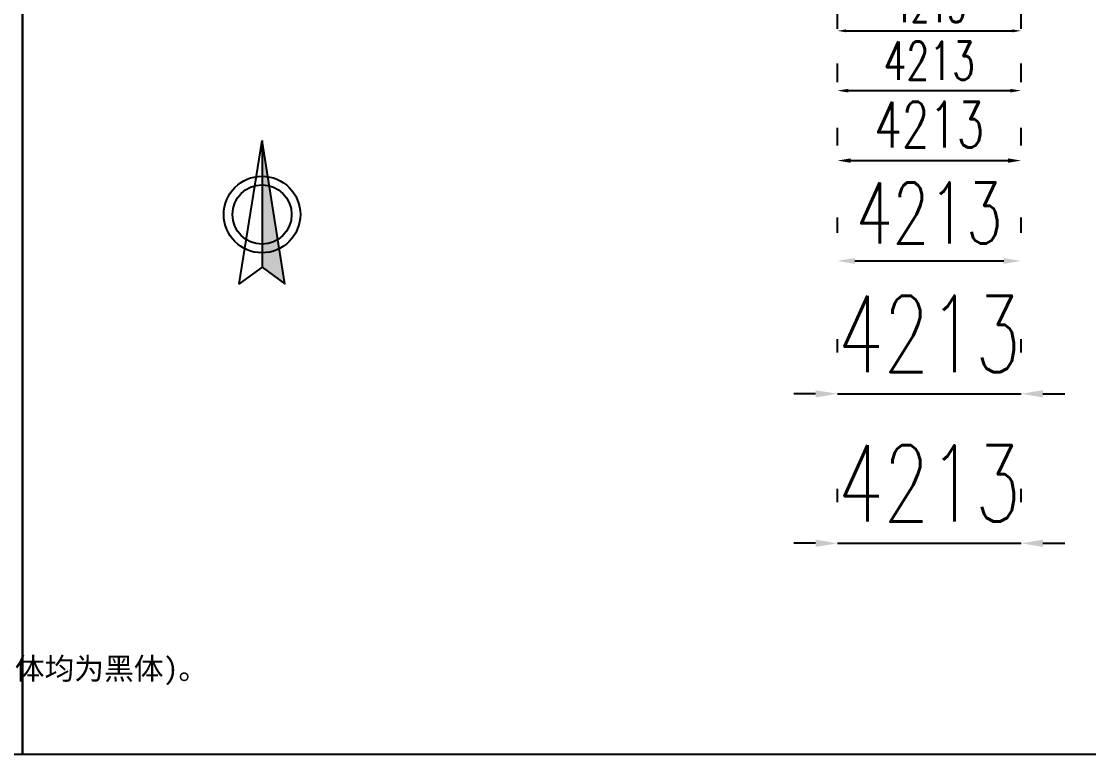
# Model space of a CAD drawing. Extents: x -231680 to 311509, y 18389 to 315840.
# Drawn here: x 86624 to 111098, y 73703 to 90527 of the extents above; entities that cross this region are included whole.
import ezdxf

# ---------------------------------------------------------------- set-up
doc = ezdxf.new("R2010")
doc.units = 0
doc.header["$LTSCALE"] = 1000
doc.layers.add('L-TEXT文字标注', color=7, linetype='Continuous')
doc.layers.add('PUB_DIM', color=3, linetype='Continuous')
doc.styles.get("Standard").update_dxf_attribs({"font": ''})
doc.styles.add('STANDARD_T3', font='simplex.shx', dxfattribs={"width": 0.7, "bigfont": 'gbcbig.shx'})
doc.styles.get('Standard').set_extended_font_data('SimSun')
doc.dimstyles.new('W&&200', dxfattribs={"dimtxt": 700, "dimasz": 200, "dimexe": 500, "dimexo": 600, "dimgap": 200, "dimtad": 1, "dimdec": 0, "dimzin": 0, "dimdsep": 46, "dimtxsty": 'STANDARD_T3', "dimcen": 0.09, "dimclrd": 1, "dimclre": 1, "dimclrt": 7, "dimazin": 2, "dimtfac": 1, "dimtdec": 0, "dimtix": 1, "dimtmove": 2, "dimatfit": 3, "dimfxl": 100, "dimtolj": 1, "dimtzin": 0, "dimarcsym": 0})
doc.dimstyles.new('W&&250', dxfattribs={"dimtxt": 875, "dimasz": 250, "dimexe": 625, "dimexo": 750, "dimgap": 250, "dimtad": 1, "dimdec": 0, "dimzin": 0, "dimdsep": 46, "dimtxsty": 'STANDARD_T3', "dimcen": 0.09, "dimclrd": 1, "dimclre": 1, "dimclrt": 7, "dimazin": 2, "dimtfac": 1, "dimtdec": 0, "dimtix": 1, "dimtmove": 2, "dimatfit": 3, "dimfxl": 100, "dimtolj": 1, "dimtzin": 0, "dimarcsym": 0})
doc.dimstyles.new('W&&300', dxfattribs={"dimtxt": 1050, "dimasz": 300, "dimexe": 750, "dimexo": 900, "dimgap": 300, "dimtad": 1, "dimdec": 0, "dimzin": 0, "dimdsep": 46, "dimtxsty": 'STANDARD_T3', "dimcen": 0.09, "dimclrd": 1, "dimclre": 1, "dimclrt": 7, "dimazin": 2, "dimtfac": 1, "dimtdec": 0, "dimtix": 1, "dimtmove": 2, "dimatfit": 3, "dimfxl": 100, "dimtolj": 1, "dimtzin": 0, "dimarcsym": 0})
doc.dimstyles.new('W&&400', dxfattribs={"dimtxt": 1400, "dimasz": 400, "dimexe": 1000, "dimexo": 1200, "dimgap": 400, "dimtad": 1, "dimdec": 0, "dimzin": 0, "dimdsep": 46, "dimtxsty": 'STANDARD_T3', "dimcen": 0.09, "dimclrd": 1, "dimclre": 1, "dimclrt": 7, "dimazin": 2, "dimtfac": 1, "dimtdec": 0, "dimtix": 1, "dimtmove": 2, "dimatfit": 3, "dimfxl": 100, "dimtolj": 1, "dimtzin": 0, "dimarcsym": 0})
doc.dimstyles.new('W&&500', dxfattribs={"dimtxt": 1750, "dimasz": 500, "dimexe": 1250, "dimexo": 1500, "dimgap": 500, "dimtad": 1, "dimdec": 0, "dimzin": 0, "dimdsep": 46, "dimtxsty": 'STANDARD_T3', "dimcen": 0.09, "dimclrd": 1, "dimclre": 1, "dimclrt": 7, "dimazin": 2, "dimtfac": 1, "dimtdec": 0, "dimtix": 1, "dimtmove": 2, "dimatfit": 3, "dimfxl": 100, "dimtolj": 1, "dimtzin": 0, "dimarcsym": 0})

# ---------------------------------------------------------------- blocks, each defined once
blk = doc.blocks.new('*D22')
at = {"layer": 'Defpoints', "color": 0, "transparency": 16777216}
for p in [(109550, 90309), (105337, 89755), (109550, 89755)]:
    blk.add_point(p, dxfattribs=at)
at = {"layer": 'PUB_DIM', "color": 1, "lineweight": -2, "transparency": 16777216}
for p, q in [((105337, 90355), (105337, 90809)), ((109550, 90355), (109550, 90809)), ((105537, 90309), (109350, 90309))]:
    blk.add_line(p, q, dxfattribs=at)
at = {"layer": 'PUB_DIM', "color": 1, "transparency": 16777216}
for points in [[(105537, 90343), (105537, 90276), (105337, 90309)], [(109350, 90343), (109350, 90276), (109550, 90309)]]:
    blk.add_solid(points, dxfattribs=at)
at = {"layer": 'PUB_DIM', "color": 7, "transparency": 16777216, "insert": (107443, 90859), "char_height": 700, "attachment_point": 5, "style": 'STANDARD_T3'}
blk.add_mtext('\\A1;4213', dxfattribs=at)
blk = doc.blocks.new('*D23')
at = {"layer": 'Defpoints', "color": 0, "transparency": 16777216}
for p in [(109550, 88937), (105337, 88383), (109550, 88383)]:
    blk.add_point(p, dxfattribs=at)
at = {"layer": 'PUB_DIM', "color": 1, "lineweight": -2, "transparency": 16777216}
for p, q in [((105337, 89133), (105337, 89562)), ((109550, 89133), (109550, 89562)), ((105587, 88937), (109300, 88937))]:
    blk.add_line(p, q, dxfattribs=at)
at = {"layer": 'PUB_DIM', "color": 1, "transparency": 16777216}
for points in [[(105587, 88979), (105587, 88895), (105337, 88937)], [(109300, 88979), (109300, 88895), (109550, 88937)]]:
    blk.add_solid(points, dxfattribs=at)
at = {"layer": 'PUB_DIM', "color": 7, "transparency": 16777216, "insert": (107443, 89625), "char_height": 875, "attachment_point": 5, "style": 'STANDARD_T3'}
blk.add_mtext('\\A1;4213', dxfattribs=at)
blk = doc.blocks.new('*D24')
at = {"layer": 'Defpoints', "color": 0, "transparency": 16777216}
for p in [(109550, 87333), (105337, 86779), (109550, 86779)]:
    blk.add_point(p, dxfattribs=at)
at = {"layer": 'PUB_DIM', "color": 1, "lineweight": -2, "transparency": 16777216}
for p, q in [((105337, 87679), (105337, 88083)), ((109550, 87679), (109550, 88083)), ((105637, 87333), (109250, 87333))]:
    blk.add_line(p, q, dxfattribs=at)
at = {"layer": 'PUB_DIM', "color": 1, "transparency": 16777216}
for points in [[(105637, 87383), (105637, 87283), (105337, 87333)], [(109250, 87383), (109250, 87283), (109550, 87333)]]:
    blk.add_solid(points, dxfattribs=at)
at = {"layer": 'PUB_DIM', "color": 7, "transparency": 16777216, "insert": (107443, 88158), "char_height": 1050, "attachment_point": 5, "style": 'STANDARD_T3'}
blk.add_mtext('\\A1;4213', dxfattribs=at)
blk = doc.blocks.new('*D25')
at = {"layer": 'Defpoints', "color": 0, "transparency": 16777216}
for p in [(109550, 85030), (105337, 84476), (109550, 84476)]:
    blk.add_point(p, dxfattribs=at)
at = {"layer": 'PUB_DIM', "color": 1, "lineweight": -2, "transparency": 16777216}
for p, q in [((105337, 85676), (105337, 86030)), ((109550, 85676), (109550, 86030)), ((105737, 85030), (109150, 85030))]:
    blk.add_line(p, q, dxfattribs=at)
at = {"layer": 'PUB_DIM', "color": 1, "transparency": 16777216}
for points in [[(105737, 85097), (105737, 84963), (105337, 85030)], [(109150, 85097), (109150, 84963), (109550, 85030)]]:
    blk.add_solid(points, dxfattribs=at)
at = {"layer": 'PUB_DIM', "color": 7, "transparency": 16777216, "insert": (107443, 86130), "char_height": 1400, "attachment_point": 5, "style": 'STANDARD_T3'}
blk.add_mtext('\\A1;4213', dxfattribs=at)
blk = doc.blocks.new('*D26')
at = {"layer": 'Defpoints', "color": 0, "transparency": 16777216}
for p in [(109550, 81982), (105337, 81428), (109550, 81428)]:
    blk.add_point(p, dxfattribs=at)
at = {"layer": 'PUB_DIM', "color": 1, "lineweight": -2, "transparency": 16777216}
for p, q in [((105337, 82928), (105337, 83232)), ((109550, 82928), (109550, 83232)), ((104837, 81982), (104337, 81982)), ((105337, 81982), (109550, 81982)), ((110050, 81982), (110550, 81982))]:
    blk.add_line(p, q, dxfattribs=at)
at = {"layer": 'PUB_DIM', "color": 1, "transparency": 16777216}
for points in [[(104837, 82065), (104837, 81899), (105337, 81982)], [(110050, 82065), (110050, 81899), (109550, 81982)]]:
    blk.add_solid(points, dxfattribs=at)
at = {"layer": 'PUB_DIM', "color": 7, "transparency": 16777216, "insert": (107443, 83357), "char_height": 1750, "attachment_point": 5, "style": 'STANDARD_T3'}
blk.add_mtext('\\A1;4213', dxfattribs=at)
blk = doc.blocks.new('*D27')
at = {"layer": 'Defpoints', "color": 0, "transparency": 16777216}
for p in [(109550, 78552), (105337, 77998), (109550, 77998)]:
    blk.add_point(p, dxfattribs=at)
at = {"layer": 'PUB_DIM', "color": 1, "lineweight": -2, "transparency": 16777216}
for p, q in [((105337, 79498), (105337, 79802)), ((109550, 79498), (109550, 79802)), ((104837, 78552), (104337, 78552)), ((105337, 78552), (109550, 78552)), ((110050, 78552), (110550, 78552))]:
    blk.add_line(p, q, dxfattribs=at)
at = {"layer": 'PUB_DIM', "color": 1, "transparency": 16777216}
for points in [[(104837, 78636), (104837, 78469), (105337, 78552)], [(110050, 78636), (110050, 78469), (109550, 78552)]]:
    blk.add_solid(points, dxfattribs=at)
at = {"layer": 'PUB_DIM', "color": 7, "transparency": 16777216, "insert": (107443, 79927), "char_height": 1750, "attachment_point": 5, "style": 'STANDARD_T3'}
blk.add_mtext('\\A1;4213', dxfattribs=at)

msp = doc.modelspace()

# ---------------------------------------------------------------- hatches: boundary and pattern name
h = msp.add_hatch(color=256)
h.dxf.hatch_style = 1
h.paths.add_polyline_path([(92143, 87789.7), (92143, 84883.8), (92664.8, 84508.5)])

# ---------------------------------------------------------------- linework, layer by layer
for points in [[(61646.2, 103703.4), (86646.2, 103703.4), (86646.2, 73703.4), (61646.2, 73703.4)], [(86646.2, 103703.4), (111646.2, 103703.4), (111646.2, 73703.4), (86646.2, 73703.4)], [(92143, 87789.7), (92143, 84883.8), (91621.1, 84508.5)], [(92143, 87789.7), (92143, 84883.8), (92664.8, 84508.5)]]:
    msp.add_lwpolyline(points, close=True)
for radius in [878.2, 678.2]:
    msp.add_circle((92143, 86095.7), radius)

# ---------------------------------------------------------------- texts
at = {"layer": 'L-TEXT文字标注', "insert": (62266.1, 75928.5), "char_height": 500, "attachment_point": 1}
msp.add_mtext('注：图名样式为传统，字高及字体样式均为天正默认(图名字高7，比例字高5，字体均为黑体)。', dxfattribs=at)

# ---------------------------------------------------------------- dimensions: what is measured, and where the dimension line sits
at = {"layer": 'PUB_DIM', "color": 0}
for p1, p2, dimstyle, picture, middle in [((105336.7, 89755.4), (109549.6, 89755.4), 'W&&200', '*D22', (107443.1, 90859.5)), ((105336.7, 88383), (109549.6, 88383), 'W&&250', '*D23', (107443.1, 89624.5)), ((105336.7, 86779.2), (109549.6, 86779.2), 'W&&300', '*D24', (107443.1, 88158.2)), ((105336.7, 84476), (109549.6, 84476), 'W&&400', '*D25', (107443.1, 86130)), ((105336.7, 81428), (109549.6, 81428), 'W&&500', '*D26', (107443.1, 83357)), ((105336.7, 77998.2), (109549.6, 77998.2), 'W&&500', '*D27', (107443.1, 79927.2))]:
    dim = msp.add_aligned_dim(p1=p1, p2=p2, distance=554, dimstyle=dimstyle, dxfattribs=at)
    dim.commit()
    dim.dimension.update_dxf_attribs({"geometry": picture, "text_midpoint": middle})

doc.saveas('drawing.dxf')
